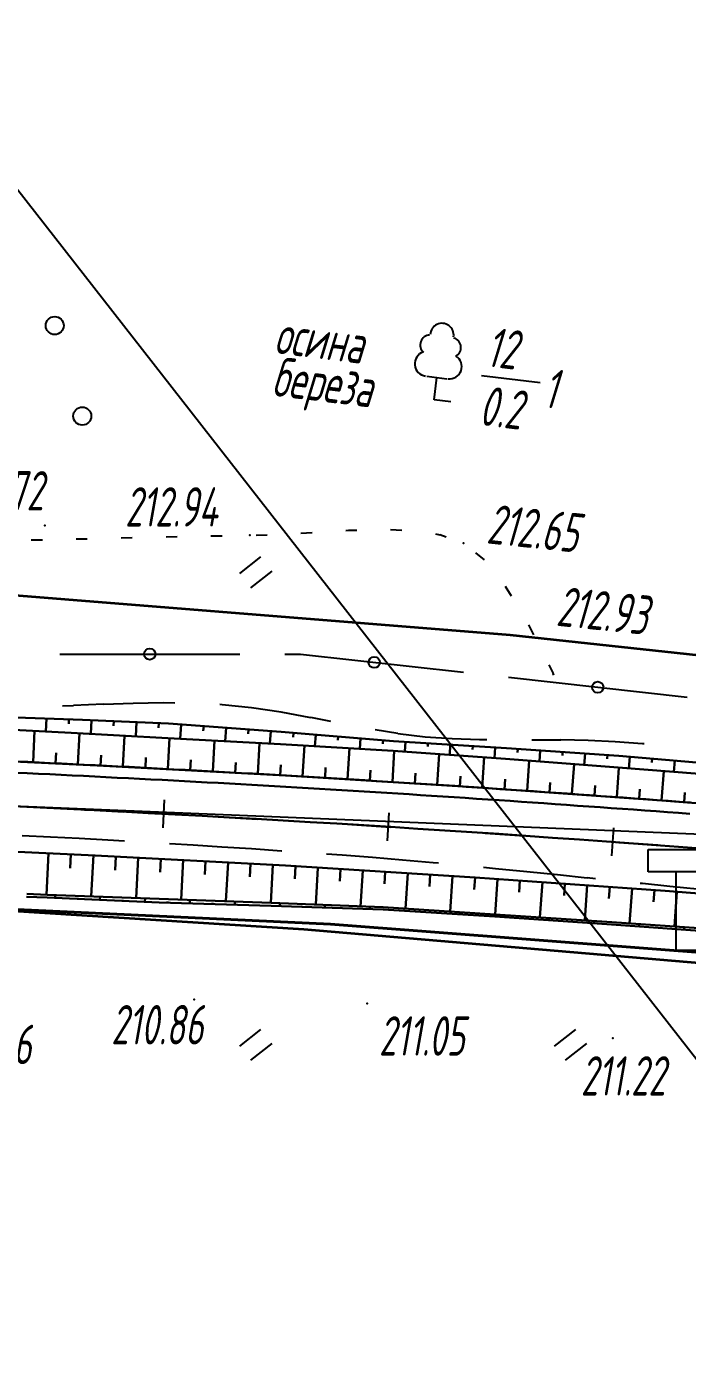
# Model space of a CAD drawing. Header units: millimetres. Extents: x -1799 to 6962, y -1020 to 4121.
# Drawn here: x 2439.4 to 2498.2, y 2140.6 to 2259.3 of the extents above; entities that cross this region are included whole.
import ezdxf

# ---------------------------------------------------------------- set-up
doc = ezdxf.new("R2010")
doc.units = ezdxf.units.MM
doc.linetypes.add('CONTI', pattern=[0])
doc.linetypes.add('STROT', pattern=[1.7, 0.5, -1.2])
for name, color, linetype, lineweight in [('10', 1, 'Continuous', 35), ('КОПИЯ_ОСЬ_13_ОТКОСЫ', 7, 'Continuous', 30), ('ОСЬ_ВЕРХ_ПОКРЫТИЯ_ГРАНИЦЫ_ПОЛОС', 7, 'Continuous', 30), ('ОСЬ_ВЕРХ_ПОКРЫТИЯ_ОСЬ', 1, 'Continuous', 30)]:
    doc.layers.add(name, color=color, linetype=linetype, lineweight=lineweight)
for name, color, linetype in [('_Ростелеком', 6, 'Continuous'), ('NAD_MDEFAULT', 7, 'CONTI'), ('PI_OTDEFAULT', 172, 'CONTI'), ('PI_TTDEFAULT', 5, 'CONTI'), ('PLN_O', 7, 'CONTI'), ('SIT_LDEFAULT', 7, 'CONTI'), ('USLZNDEFAULT', 7, 'CONTI'), ('ZAPSKDEFAULT', 7, 'CONTI'), ('КОПИЯ_ОСЬ_ТАНГЕНСЫ', 1, 'Continuous'), ('ОСЬ_ВЕРХ_ПОКРЫТИЯ_ПИКЕТЫ', 1, 'Continuous'), ('ОСЬ_ВЕРХ_ПОКРЫТИЯ_ТАНГЕНСЫ', 1, 'Continuous'), ('разметка', 7, 'Continuous')]:
    doc.layers.add(name, color=color, linetype=linetype)
doc.styles.add('eskd', font='spds.shx', dxfattribs={"width": 1.2, "oblique": 15})
doc.styles.add('STYLE1', font='romand.shx', dxfattribs={"width": 0.9})
doc.linetypes.add('кабель_связи_проект.', pattern='A,10,-1,["/",STYLE1,S=3,R=0,X=0,Y=-1.5],-4.1', length=15.1)

# ---------------------------------------------------------------- blocks, each defined once
blk = doc.blocks.new('BL_2011')
at = {"color": 0}
for p, q in [((0, 0), (0, 2.4)), ((1.6, 0), (1.6, 2.4))]:
    blk.add_line(p, q, dxfattribs=at)
blk = doc.blocks.new('BL_2002')
at = {"color": 0}
blk.add_circle((0, 0), 0.8, dxfattribs=at)
blk = doc.blocks.new('BL_104')
at = {"color": 0}
for p, q in [((-0.9, 2), (0.9, 2)), ((0, 0), (0, 2)), ((1.5, 0), (0, 0))]:
    blk.add_line(p, q, dxfattribs=at)
for centre, radius, start, end in [((0, 5.8), 1.04, 358, 185), ((-0.94, 4.8), 0.88, 100, 235), ((0.94, 4.8), 0.88, 305, 80), ((-1, 3.1), 1.1, 115, 270), ((1, 3.1), 1.1, 270, 65)]:
    blk.add_arc(centre, radius, start, end, dxfattribs=at)
blk = doc.blocks.new('BL_13')
at = {"color": 0}
for p, q in [((-2.5, 7), (-2.5, 9)), ((-2.5, 9), (2.5, 9)), ((2.5, 9), (2.5, 7)), ((0, 7), (-2.5, 7)), ((0, 0), (0, 7)), ((2.5, 7), (0, 7)), ((2, 0), (0, 0))]:
    blk.add_line(p, q, dxfattribs=at)

msp = doc.modelspace()

# ---------------------------------------------------------------- linework, layer by layer
at = {"linetype": 'Continuous'}
msp.add_line((2543.22, 2110.8), (2384.08, 2314.49), dxfattribs=at)
at = {"layer": '10'}
for points in [[(2101.22, 2227.68), (2162.09, 2219.92), (2159.53, 2213.47), (2297.72, 2209.33), (2404.77, 2206.74), (2404.41, 2209.57), (2429.82, 2209.4), (2482.41, 2205.2), (2522.83, 2200.83), (2522.31, 2191.79), (2567.95, 2187.35), (2607.95, 2183.45), (2645.45, 2179.81), (2656.48, 2178.74), (2795.07, 2154.27)], [(2711.61, 2150.08), (2669.28, 2157.01), (2631.09, 2163.27), (2562.7, 2170.05), (2522.14, 2174.06), (2464.06, 2179), (2394.93, 2183.37), (2355.13, 2183.17), (2300.98, 2183.77), (2267.93, 2185.62), (2237.4, 2187.77), (2206.53, 2190.16), (2183.51, 2191.98), (2147.74, 2194.53)]]:
    msp.add_lwpolyline(points, dxfattribs=at)
at = {"layer": '_Ростелеком', "linetype": 'кабель_связи_проект.', "lineweight": 40, "ltscale": 0.25}
msp.add_lwpolyline([(2147.74, 2194.53), (2165.62, 2193.26), (2183.89, 2191.95), (2204.26, 2190.34), (2245.73, 2187.93), (2377.21, 2183.86), (2394.93, 2183.37), (2427.77, 2181.3), (2466.42, 2179.49), (2529.05, 2174.68), (2590.67, 2167.28), (2631.09, 2163.27), (2687.26, 2154.07), (2711.61, 2150.08), (2728.84, 2146.9), (2777.19, 2136.79), (2823.73, 2130.39), (2843.1, 2129.83), (2891.69, 2136.42), (2926.98, 2148.04), (2920.92, 2168.77)], dxfattribs=at)
at = {"layer": 'NAD_MDEFAULT', "color": 0}
msp.add_line((2479.85, 2228.25), (2485.06, 2227.62), dxfattribs=at)
at = {"layer": 'PI_TTDEFAULT', "color": 5}
for p in [(2441.02, 2214.93, 212.72), (2459.25, 2214.05, 212.94), (2478.24, 2213.35, 212.65), (2454.3, 2172.77, 210.87), (2469.69, 2172.42, 211.05), (2491.52, 2169.34, 211.22)]:
    msp.add_point(p, dxfattribs=at)
at = {"layer": 'PLN_O'}
for p, q in [((2442.35, 2203.48), (2458.35, 2203.48)), ((2462.35, 2203.48), (2463.75, 2203.48)), ((2463.75, 2203.48), (2478.26, 2201.87)), ((2482.24, 2201.42), (2498.14, 2199.66))]:
    msp.add_line(p, q, dxfattribs=at)
for centre in [(2450.35, 2203.48), (2470.31, 2202.75), (2490.19, 2200.54)]:
    msp.add_circle(centre, 0.5, dxfattribs=at)
at = {"layer": 'SIT_LDEFAULT', "color": 7}
for p, q in [((2443.8, 2213.72), (2444.8, 2213.74)), ((2447.8, 2213.82), (2448.8, 2213.84)), ((2451.8, 2213.91), (2452.8, 2213.93)), ((2455.79, 2214), (2456.79, 2214.01)), ((2459.8, 2214.07), (2460.8, 2214.1)), ((2463.8, 2214.24), (2464.8, 2214.3)), ((2467.79, 2214.48), (2468.01, 2214.49)), ((2468.01, 2214.49), (2468.78, 2214.51)), ((2471.77, 2214.55), (2472.77, 2214.51)), ((2475.75, 2214.16), (2476.15, 2214.1)), ((2476.15, 2214.11), (2476.71, 2213.91)), ((2439.8, 2213.63), (2440.8, 2213.65)), ((2479.32, 2212.48), (2480.1, 2211.86)), ((2481.96, 2209.51), (2482.49, 2208.66)), ((2484.02, 2206.08), (2484.49, 2205.2)), ((2485.84, 2202.52), (2486.21, 2201.75)), ((2486.2, 2201.75), (2486.26, 2201.62)), ((2443.56, 2198.9), (2442.58, 2198.87)), ((2446.23, 2199.02), (2443.56, 2198.92)), ((2448.89, 2199.09), (2446.23, 2199.01)), ((2451.54, 2199.14), (2448.89, 2199.09)), ((2452.57, 2199.13), (2451.54, 2199.14)), ((2456.79, 2198.98), (2456.57, 2198.99)), ((2459.4, 2198.71), (2456.79, 2198.98)), ((2462.04, 2198.31), (2459.4, 2198.71)), ((2464.67, 2197.83), (2462.04, 2198.31)), ((2466.45, 2197.49), (2464.67, 2197.84)), ((2472.4, 2196.42), (2470.39, 2196.75)), ((2474.84, 2196.11), (2472.4, 2196.41)), ((2477.24, 2195.94), (2474.84, 2196.11)), ((2479.66, 2195.86), (2477.24, 2195.94)), ((2480.33, 2195.85), (2479.66, 2195.86)), ((2484.49, 2195.84), (2484.33, 2195.84)), ((2486.91, 2195.84), (2484.49, 2195.84)), ((2489.33, 2195.8), (2486.91, 2195.85)), ((2491.74, 2195.69), (2489.33, 2195.8)), ((2494.17, 2195.51), (2491.74, 2195.69)), ((2494.32, 2195.5), (2494.17, 2195.51)), ((2439.01, 2187.37), (2441.54, 2187.25)), ((2441.54, 2187.24), (2444.08, 2187.11)), ((2444.08, 2187.11), (2446.61, 2186.97)), ((2446.61, 2186.97), (2448.11, 2186.89)), ((2452.1, 2186.65), (2454.2, 2186.52)), ((2454.2, 2186.52), (2456.77, 2186.36)), ((2456.77, 2186.36), (2459.39, 2186.19)), ((2459.39, 2186.19), (2462.06, 2186.01)), ((2462.06, 2186.01), (2462.09, 2186.01)), ((2466.07, 2185.73), (2467.46, 2185.63)), ((2467.46, 2185.63), (2470.15, 2185.43)), ((2470.15, 2185.43), (2472.83, 2185.2)), ((2472.83, 2185.21), (2475.54, 2184.97)), ((2475.54, 2184.97), (2476.04, 2184.92)), ((2480.02, 2184.54), (2481.11, 2184.43)), ((2481.11, 2184.44), (2483.89, 2184.16)), ((2483.89, 2184.16), (2486.62, 2183.89)), ((2486.62, 2183.88), (2489.26, 2183.61)), ((2489.26, 2183.62), (2489.98, 2183.55)), ((2493.95, 2183.13), (2494.18, 2183.11)), ((2494.18, 2183.11), (2496.6, 2182.86)), ((2496.6, 2182.86), (2499.02, 2182.61))]:
    msp.add_line(p, q, dxfattribs=at)
at = {"layer": 'КОПИЯ_ОСЬ_13_ОТКОСЫ'}
for points in [[(2436.74, 2197.92), (2444.38, 2197.63), (2452.03, 2197.31), (2462.04, 2196.56), (2472.04, 2195.75), (2482.06, 2195.12), (2492.07, 2194.45), (2502.07, 2193.58), (2512.07, 2192.67), (2522.06, 2191.73), (2532.05, 2190.75), (2542.04, 2189.81), (2552.02, 2188.82), (2556.56, 2188.42)], [(2441.16, 2197.75), (2441.12, 2196.61)], [(2443.16, 2197.68), (2443.15, 2197.29)], [(2445.16, 2197.6), (2445.11, 2196.4)], [(2447.16, 2197.52), (2447.14, 2197.12)], [(2449.16, 2197.44), (2449.1, 2196.18)], [(2451.16, 2197.35), (2451.14, 2196.93)], [(2453.15, 2197.23), (2453.06, 2195.96)], [(2455.15, 2197.08), (2455.11, 2196.66)], [(2434.78, 2196.93), (2443.37, 2196.49), (2451.96, 2196.02), (2461.97, 2195.48), (2471.99, 2194.89), (2481.99, 2194.16), (2492, 2193.39), (2501.52, 2192.65), (2511.04, 2191.88), (2518.66, 2191.23), (2526.27, 2190.57), (2531.03, 2190.13), (2541.97, 2189.13), (2551.96, 2188.16), (2561.95, 2187.29), (2571.94, 2186.36), (2581.91, 2185.21), (2591.87, 2184.02), (2601.83, 2182.8), (2611.78, 2181.54)], [(2434.78, 2196.93), (2443.37, 2196.49), (2451.96, 2196.02), (2461.97, 2195.48), (2471.99, 2194.89), (2481.99, 2194.16), (2492, 2193.39), (2501.52, 2192.65), (2511.04, 2191.88), (2518.66, 2191.23), (2526.27, 2190.57), (2531.03, 2190.13), (2541.97, 2189.13), (2551.96, 2188.16), (2561.95, 2187.29), (2571.94, 2186.36), (2581.91, 2185.21), (2591.87, 2184.02), (2601.83, 2182.8), (2611.78, 2181.54)], [(2439.98, 2193.87), (2440.11, 2196.66)], [(2443.97, 2193.68), (2444.11, 2196.45)], [(2447.97, 2193.48), (2448.11, 2196.23)], [(2451.96, 2193.27), (2452.11, 2196.01)], [(2457.14, 2196.93), (2457.05, 2195.75)], [(2459.13, 2196.78), (2459.1, 2196.39)], [(2461.13, 2196.63), (2461.04, 2195.53)], [(2463.12, 2196.47), (2463.09, 2196.11)], [(2465.12, 2196.31), (2465.04, 2195.3)], [(2467.11, 2196.15), (2467.08, 2195.82)], [(2469.1, 2195.99), (2469.03, 2195.07)], [(2441.98, 2193.78), (2442.02, 2194.71)], [(2455.96, 2193.05), (2456.11, 2195.8)], [(2459.95, 2192.83), (2460.11, 2195.58)], [(2463.94, 2192.6), (2464.11, 2195.36)], [(2467.94, 2192.36), (2468.1, 2195.13)], [(2471.1, 2195.83), (2471.07, 2195.52)], [(2471.93, 2192.11), (2472.1, 2194.88)], [(2473.09, 2195.69), (2473.04, 2194.82)], [(2475.09, 2195.57), (2475.07, 2195.28)], [(2477.08, 2195.44), (2477.03, 2194.53)], [(2479.08, 2195.31), (2479.06, 2195.01)], [(2481.08, 2195.19), (2481.01, 2194.24)], [(2483.07, 2195.06), (2483.05, 2194.74)], [(2485.07, 2194.92), (2485, 2193.93)], [(2487.06, 2194.79), (2487.04, 2194.46)], [(2428.94, 2194.37), (2445.69, 2193.59), (2462.43, 2192.69), (2479.17, 2191.65), (2495.89, 2190.47), (2512.61, 2189.17), (2529.32, 2187.73), (2546.01, 2186.15), (2562.69, 2184.45), (2579.36, 2182.61), (2596.01, 2180.64), (2612.65, 2178.53), (2629.27, 2176.3), (2645.87, 2173.93), (2662.45, 2171.43), (2679.01, 2168.79), (2695.55, 2166.03), (2712.06, 2163.13)], [(2445.97, 2193.58), (2446.02, 2194.5)], [(2449.96, 2193.38), (2450.01, 2194.29)], [(2453.96, 2193.16), (2454.01, 2194.08)], [(2457.95, 2192.94), (2458, 2193.86)], [(2461.95, 2192.72), (2462, 2193.63)], [(2475.92, 2191.86), (2476.1, 2194.6)], [(2479.91, 2191.6), (2480.09, 2194.31)], [(2483.9, 2191.33), (2484.09, 2194)], [(2487.89, 2191.05), (2488.08, 2193.7)], [(2489.06, 2194.65), (2488.99, 2193.62)], [(2491.05, 2194.52), (2491.03, 2194.17)], [(2493.05, 2194.36), (2492.96, 2193.31)], [(2495.04, 2194.19), (2495.01, 2193.84)], [(2497.03, 2194.02), (2496.95, 2193.01)], [(2465.94, 2192.48), (2465.99, 2193.4)], [(2469.93, 2192.24), (2469.99, 2193.16)], [(2473.92, 2191.99), (2473.98, 2192.91)], [(2477.92, 2191.73), (2477.98, 2192.64)], [(2481.91, 2191.46), (2481.97, 2192.37)], [(2491.88, 2190.77), (2492.07, 2193.38)], [(2495.87, 2190.48), (2496.07, 2193.08)], [(2485.9, 2191.19), (2485.96, 2192.08)], [(2489.89, 2190.91), (2489.95, 2191.79)], [(2493.88, 2190.62), (2493.94, 2191.49)], [(2497.87, 2190.33), (2497.93, 2191.19)], [(2428.6, 2186.38), (2445.51, 2185.59), (2462.41, 2184.68), (2479.3, 2183.62), (2496.19, 2182.43), (2513.06, 2181.1), (2529.92, 2179.64), (2546.78, 2178.04), (2563.61, 2176.3), (2580.43, 2174.43), (2597.24, 2172.43), (2614.03, 2170.28), (2630.8, 2168), (2647.56, 2165.59), (2664.29, 2163.04), (2681, 2160.36), (2697.69, 2157.54), (2714.36, 2154.59)], [(2441.34, 2185.8), (2441.16, 2182.1)], [(2443.34, 2185.7), (2443.28, 2184.47)], [(2445.34, 2185.6), (2445.15, 2181.96)], [(2447.33, 2185.5), (2447.27, 2184.29)], [(2449.33, 2185.4), (2449.14, 2181.8)], [(2451.33, 2185.29), (2451.27, 2184.09)], [(2453.33, 2185.19), (2453.14, 2181.66)], [(2455.32, 2185.08), (2455.26, 2183.9)], [(2457.32, 2184.97), (2457.13, 2181.52)], [(2459.32, 2184.85), (2459.25, 2183.7)], [(2461.31, 2184.74), (2461.12, 2181.37)], [(2463.31, 2184.62), (2463.25, 2183.5)], [(2465.31, 2184.5), (2465.11, 2181.22)], [(2467.3, 2184.38), (2467.24, 2183.29)], [(2469.3, 2184.26), (2469.1, 2181.06)], [(2471.3, 2184.14), (2471.23, 2183.07)], [(2473.29, 2184.01), (2473.09, 2180.86)], [(2475.29, 2183.88), (2475.22, 2182.83)], [(2477.28, 2183.75), (2477.08, 2180.61)], [(2479.28, 2183.62), (2479.21, 2182.57)], [(2481.27, 2183.49), (2481.06, 2180.35)], [(2483.27, 2183.35), (2483.2, 2182.31)], [(2485.27, 2183.22), (2485.05, 2180.09)], [(2487.26, 2183.08), (2487.19, 2182.04)], [(2489.26, 2182.94), (2489.03, 2179.82)], [(2439.38, 2181.91), (2441.23, 2181.84), (2451.18, 2181.39), (2461.14, 2181.11), (2471.11, 2180.78), (2481.05, 2180.15), (2490.99, 2179.47), (2500.93, 2178.78), (2510.87, 2178.05), (2520.33, 2177.22), (2529.78, 2176.35), (2531.67, 2176.17), (2541.11, 2175.24), (2550.55, 2174.27), (2560.45, 2173.11), (2570.34, 2171.9), (2580.22, 2170.63), (2590.1, 2169.31), (2601.36, 2167.64), (2608.84, 2166.48)], [(2439.41, 2182.16), (2441.24, 2182.1), (2451.2, 2181.72), (2461.16, 2181.37), (2471.12, 2180.98), (2481.06, 2180.35), (2491.01, 2179.69), (2500.48, 2179.03), (2509.94, 2178.33), (2511.84, 2178.19), (2523.66, 2177.22), (2535.48, 2176.2), (2543.05, 2175.5), (2550.61, 2174.78), (2560.51, 2173.64), (2570.4, 2172.44), (2580.29, 2171.17), (2590.16, 2169.84), (2599.58, 2168.64), (2600.28, 2168.55)], [(2439.41, 2182.16), (2441.24, 2182.1), (2451.2, 2181.72), (2461.16, 2181.37), (2471.12, 2180.98), (2481.06, 2180.35), (2491.01, 2179.69), (2500.48, 2179.03), (2509.94, 2178.33), (2511.84, 2178.19), (2523.66, 2177.22), (2535.48, 2176.2), (2543.05, 2175.5), (2550.61, 2174.78), (2560.51, 2173.64), (2570.4, 2172.44), (2580.29, 2171.17), (2590.17, 2169.84), (2599.58, 2168.64), (2600.28, 2168.55)], [(2441.93, 2181.81), (2441.94, 2182.07)], [(2443.93, 2181.72), (2443.93, 2181.81)], [(2445.92, 2181.63), (2445.94, 2181.93)], [(2449.92, 2181.45), (2449.94, 2181.77)], [(2491.25, 2182.79), (2491.18, 2181.75)], [(2493.25, 2182.65), (2493.02, 2179.55)], [(2495.24, 2182.5), (2495.16, 2181.47)], [(2497.23, 2182.35), (2497, 2179.28)], [(2447.92, 2181.54), (2447.93, 2181.64)], [(2451.92, 2181.37), (2451.92, 2181.48)], [(2453.92, 2181.31), (2453.93, 2181.63)], [(2455.92, 2181.26), (2455.92, 2181.36)], [(2457.92, 2181.2), (2457.92, 2181.49)], [(2459.92, 2181.14), (2459.92, 2181.24)], [(2461.91, 2181.08), (2461.92, 2181.34)], [(2463.91, 2181.02), (2463.92, 2181.11)], [(2465.91, 2180.96), (2465.92, 2181.19)], [(2467.91, 2180.89), (2467.91, 2180.97)], [(2469.91, 2180.82), (2469.92, 2181.03)], [(2471.91, 2180.73), (2471.91, 2180.8)], [(2473.9, 2180.61), (2473.92, 2180.81)], [(2475.9, 2180.48), (2475.9, 2180.55)], [(2477.9, 2180.36), (2477.91, 2180.56)], [(2479.89, 2180.23), (2479.9, 2180.29)], [(2481.89, 2180.09), (2481.9, 2180.3)], [(2483.88, 2179.96), (2483.89, 2180.03)], [(2485.88, 2179.82), (2485.89, 2180.04)], [(2487.87, 2179.69), (2487.88, 2179.76)], [(2489.87, 2179.55), (2489.88, 2179.76)], [(2491.86, 2179.41), (2491.87, 2179.48)], [(2493.86, 2179.28), (2493.87, 2179.49)], [(2495.85, 2179.14), (2495.86, 2179.21)], [(2497.85, 2179), (2497.87, 2179.22)]]:
    msp.add_lwpolyline(points, dxfattribs=at)
at = {"layer": 'КОПИЯ_ОСЬ_ТАНГЕНСЫ'}
msp.add_line((2119.94, 2203.02), (2580.08, 2184.18), dxfattribs=at)
at = {"layer": 'ОСЬ_ВЕРХ_ПОКРЫТИЯ_ГРАНИЦЫ_ПОЛОС', "linetype": 'Continuous'}
for points in [[(2438.51, 2193.94), (2439.51, 2193.9), (2440.51, 2193.85), (2441.51, 2193.8), (2442.51, 2193.75), (2443.51, 2193.7), (2444.51, 2193.65), (2445.51, 2193.6), (2446.51, 2193.55), (2447.51, 2193.5), (2448.51, 2193.45), (2449.51, 2193.4), (2450.51, 2193.35), (2451.51, 2193.29), (2452.5, 2193.24), (2453.5, 2193.19), (2454.5, 2193.13), (2455.5, 2193.08), (2456.5, 2193.02), (2457.5, 2192.97), (2458.5, 2192.91), (2459.5, 2192.86), (2460.5, 2192.8), (2461.5, 2192.74), (2462.5, 2192.68), (2463.5, 2192.63), (2464.5, 2192.57), (2465.49, 2192.51), (2466.49, 2192.45), (2467.49, 2192.39), (2468.49, 2192.33), (2469.49, 2192.27), (2470.49, 2192.2), (2471.49, 2192.14), (2472.49, 2192.08), (2473.49, 2192.02), (2474.49, 2191.95), (2475.48, 2191.89), (2476.48, 2191.82), (2477.48, 2191.76), (2478.48, 2191.69), (2479.48, 2191.63), (2480.48, 2191.56), (2481.48, 2191.49), (2482.47, 2191.43), (2483.47, 2191.36), (2484.47, 2191.29), (2485.47, 2191.22), (2486.47, 2191.15), (2487.47, 2191.08), (2488.47, 2191.01), (2489.46, 2190.94), (2490.46, 2190.87), (2491.46, 2190.8), (2492.46, 2190.73), (2493.46, 2190.65), (2494.46, 2190.58), (2495.45, 2190.51), (2496.45, 2190.43), (2497.45, 2190.36), (2498.45, 2190.28)], [(2498.37, 2189.29), (2497.37, 2189.36), (2496.38, 2189.44), (2495.38, 2189.51), (2494.38, 2189.58), (2493.38, 2189.66), (2492.39, 2189.73), (2491.39, 2189.8), (2490.39, 2189.87), (2489.39, 2189.94), (2488.4, 2190.01), (2487.4, 2190.08), (2486.4, 2190.15), (2485.4, 2190.22), (2484.4, 2190.29), (2483.41, 2190.36), (2482.41, 2190.43), (2481.41, 2190.5), (2480.41, 2190.56), (2479.41, 2190.63), (2478.41, 2190.7), (2477.42, 2190.76), (2476.42, 2190.83), (2475.42, 2190.89), (2474.42, 2190.95), (2473.42, 2191.02), (2472.42, 2191.08), (2471.43, 2191.14), (2470.43, 2191.21), (2469.43, 2191.27), (2468.43, 2191.33), (2467.43, 2191.39), (2466.43, 2191.45), (2465.44, 2191.51), (2464.44, 2191.57), (2463.44, 2191.63), (2462.44, 2191.69), (2461.44, 2191.74), (2460.44, 2191.8), (2459.44, 2191.86), (2458.44, 2191.91), (2457.45, 2191.97), (2456.45, 2192.03), (2455.45, 2192.08), (2454.45, 2192.14), (2453.45, 2192.19), (2452.45, 2192.24), (2451.45, 2192.3), (2450.45, 2192.35), (2449.45, 2192.4), (2448.46, 2192.45), (2447.46, 2192.5), (2446.46, 2192.55), (2445.46, 2192.6), (2444.46, 2192.65), (2443.46, 2192.7), (2442.46, 2192.75), (2441.46, 2192.8), (2440.46, 2192.85), (2439.46, 2192.9), (2438.46, 2192.94)]]:
    msp.add_lwpolyline(points, dxfattribs=at)
at = {"layer": 'ОСЬ_ВЕРХ_ПОКРЫТИЯ_ОСЬ'}
msp.add_lwpolyline([(2426.21, 2190.48, -0.036618), (2731.39, 2155.5)], format="xyb", dxfattribs=at)
at = {"layer": 'ОСЬ_ВЕРХ_ПОКРЫТИЯ_ПИКЕТЫ'}
for p, q in [((2451.53, 2188.04), (2451.67, 2190.53)), ((2471.49, 2186.88), (2471.64, 2189.38)), ((2491.43, 2185.54), (2491.61, 2188.03))]:
    msp.add_line(p, q, dxfattribs=at)
at = {"layer": 'ОСЬ_ВЕРХ_ПОКРЫТИЯ_ТАНГЕНСЫ'}
msp.add_line((2119.94, 2203.02), (2580.08, 2184.18), dxfattribs=at)
at = {"layer": 'разметка', "linetype": 'STROT', "lineweight": 30, "ltscale": 7}
msp.add_lwpolyline([(2295.13, 2195.85), (2426.21, 2190.48, -0.036618), (2731.39, 2155.5, 0.03316), (2816.77, 2142.92, 0.072993), (2903.54, 2150.91, 0.020856), (2952.53, 2165.72, -0.020825), (3001.52, 2180.54, -0.014356), (3018.37, 2184.1, -0.037499), (3107.99, 2191.29), (3173.19, 2193.25, 0.062532), (3222.73, 2198.89, 0.116616), (3262.84, 2221.45, 0.062555), (3293.4, 2260.85, -0.012407), (3323.52, 2305.66, -0.012892), (3339.17, 2326.15, -0.000817), (3360.09, 2351.05, 0.01158), (3380.45, 2376.38, 0.05392), (3395.92, 2404.68, 0.05392)], format="xyb", dxfattribs=at)

# ---------------------------------------------------------------- block references
at = {"layer": '_Ростелеком'}
msp.add_blockref('BL_13', (2497.16, 2177.13), dxfattribs=at)
at = {"layer": 'USLZNDEFAULT', "color": 7, "rotation": 353}
msp.add_blockref('BL_104', (2475.63, 2226.09), dxfattribs=at)
at = {"layer": 'ZAPSKDEFAULT', "color": 7, "rotation": 307.9999999999999}
for name, p in [('BL_2002', (2441.9, 2232.69)), ('BL_2002', (2444.35, 2224.64)), ('BL_2011', (2458.35, 2210.64)), ('BL_2011', (2458.35, 2168.64)), ('BL_2011', (2486.35, 2168.64))]:
    msp.add_blockref(name, p, dxfattribs=at)

# ---------------------------------------------------------------- texts
at = {"layer": 'NAD_MDEFAULT', "color": 7, "style": 'eskd', "oblique": 10, "width": 0.8}
for s, p in [('осина', (2461.36, 2230.23)), (' 12', (2478.78, 2229.25)), (' береза', (2459.71, 2226.64)), (' 1', (2483.87, 2225.59)), (' 0.2', (2478.15, 2224.04))]:
    msp.add_text(s, height=3.5, rotation=353.0928, dxfattribs=at).set_placement(p)
at = {"layer": 'PI_OTDEFAULT', "color": 172, "style": 'eskd', "oblique": 10, "width": 0.8}
for s, p in [('212.72', (2432.93, 2216.25)), ('212.94', (2448.16, 2214.82)), ('210.86', (2446.92, 2168.79)), ('211.05', (2470.73, 2167.79)), ('210.26', (2431.79, 2167.04)), ('211.22', (2488.68, 2164.24))]:
    msp.add_text(s, height=3.5, dxfattribs=at).set_placement(p)
for s, p in [('212.65', (2480.24, 2213.34)), ('212.93', (2486.43, 2206.02))]:
    msp.add_text(s, height=3.5, rotation=354, dxfattribs=at).set_placement(p)

doc.saveas('drawing.dxf')
